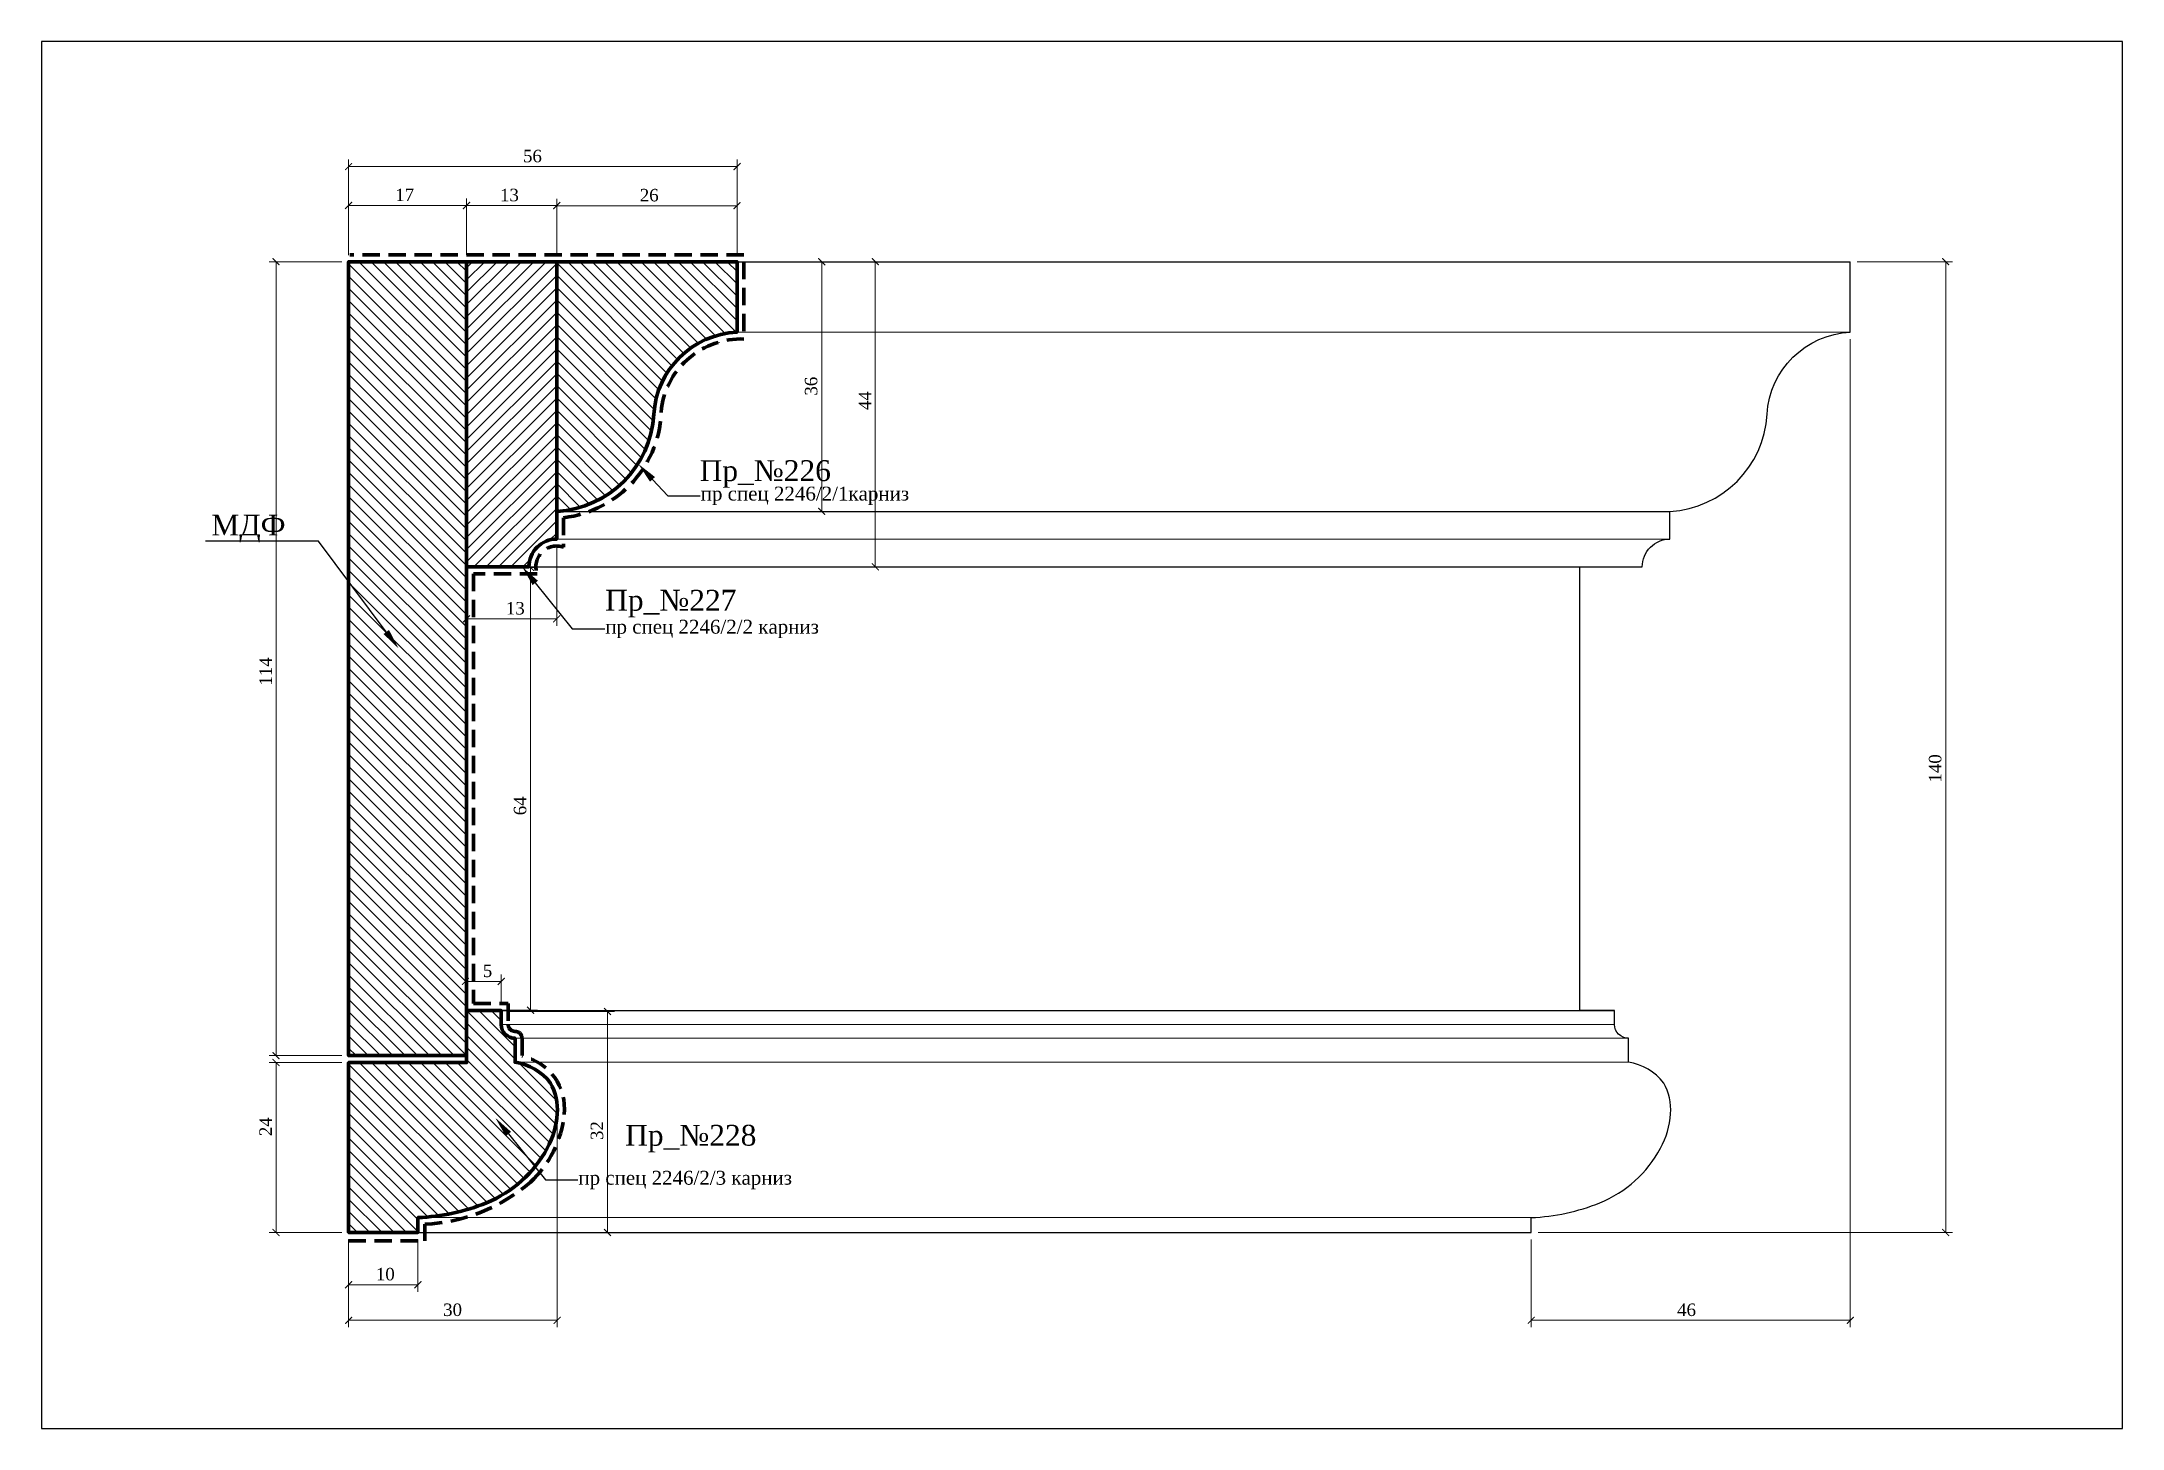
# Model space of a CAD drawing. Header units: millimetres. Extents: x 308950 to 309250, y -100011 to -99811.
import ezdxf
from ezdxf import colors
from ezdxf.entities.mleader import LeaderData, LeaderLine
from ezdxf.math import Vec2, Vec3

# ---------------------------------------------------------------- set-up
doc = ezdxf.new("R2010")
doc.units = ezdxf.units.MM
doc.header["$MEASUREMENT"] = 0
doc.linetypes.add('HIDDEN', pattern=[0.375, 0.25, -0.125])
doc.layers.add('Outside panel', color=7, linetype='Continuous', lineweight=18, true_color=0x7f5e57)
doc.layers.add('линия 50', color=1, linetype='Continuous', lineweight=140)
doc.layers.add('размеры в модели', color=7, linetype='Continuous')
doc.styles.add('ELECT', font='times.ttf')
doc.styles.get("Standard").update_dxf_attribs({"font": 'times.ttf'})
doc.dimstyles.new('M_1', dxfattribs={"dimtxt": 1.8, "dimasz": 1, "dimexe": 1, "dimexo": 1, "dimgap": 0.6, "dimtad": 1, "dimdec": 0, "dimdsep": 46, "dimtxsty": 'Standard', "dimblk": 'ARCHTICK', "dimcen": -5, "dimclrd": 7, "dimclre": 7, "dimclrt": 7, "dimadec": 0, "dimazin": 0, "dimtfac": 1, "dimtdec": 0, "dimtmove": 0, "dimatfit": 3, "dimfxl": 1, "dimtolj": 1, "dimtzin": 0, "dimlwd": 5, "dimlwe": 5, "dimarcsym": 0})

# ---------------------------------------------------------------- blocks, each defined once
blk = doc.blocks.new('_ArchTick')
at = {"color": 0, "linetype": 'ByBlock', "const_width": 0.15}
blk.add_lwpolyline([(-0.5, -0.5), (0.5, 0.5)], dxfattribs=at)
blk = doc.blocks.new('*D16')
at = {"color": 7, "lineweight": 5, "ltscale": 1000, "transparency": 16777216}
for p, q in [((309210.52, -99854.3), (309210.52, -99996.81)), ((309164.52, -99984.14), (309164.52, -99996.81)), ((309164.52, -99995.81), (309210.52, -99995.81))]:
    blk.add_line(p, q, dxfattribs=at)
at = {"layer": 'Defpoints', "color": 0, "ltscale": 1000, "transparency": 16777216}
for p in [(309210.52, -99853.3), (309164.52, -99983.14), (309210.52, -99995.81)]:
    blk.add_point(p, dxfattribs=at)
at = {"color": 7, "lineweight": 5, "ltscale": 1000, "transparency": 16777216, "rotation": 180}
blk.add_blockref('_ArchTick', (309164.52, -99995.81), dxfattribs=at)
at = {"color": 7, "lineweight": 5, "ltscale": 1000, "transparency": 16777216}
blk.add_blockref('_ArchTick', (309210.52, -99995.81), dxfattribs=at)
at = {"color": 7, "ltscale": 1000, "transparency": 16777216, "insert": (309186.91, -99994.3), "char_height": 1.8, "attachment_point": 5}
blk.add_mtext('\\A1;46', dxfattribs=at)
blk = doc.blocks.new('*D15')
at = {"color": 7, "lineweight": 5, "ltscale": 1000, "transparency": 16777216}
for p, q in [((309211.52, -99843.14), (309225.27, -99843.14)), ((309224.27, -99843.14), (309224.27, -99983.14)), ((309165.52, -99983.14), (309225.27, -99983.14))]:
    blk.add_line(p, q, dxfattribs=at)
at = {"layer": 'Defpoints', "color": 0, "ltscale": 1000, "transparency": 16777216}
for p in [(309210.52, -99843.14), (309164.52, -99983.14), (309224.27, -99983.14)]:
    blk.add_point(p, dxfattribs=at)
at = {"color": 7, "lineweight": 5, "ltscale": 1000, "transparency": 16777216}
for p, rotation in [((309224.27, -99843.14), 90), ((309224.27, -99983.14), 270)]:
    blk.add_blockref('_ArchTick', p, dxfattribs=dict(at, rotation=rotation))
at = {"color": 7, "ltscale": 1000, "transparency": 16777216, "insert": (309222.76, -99916.21), "char_height": 1.8, "attachment_point": 5, "rotation": 90}
blk.add_mtext('\\A1;140', dxfattribs=at)
blk = doc.blocks.new('*D14')
at = {"layer": 'Defpoints', "color": 0, "ltscale": 1000, "transparency": 16777216}
for p in [(309016.01, -99951.27), (309004.01, -99983.14), (309031.33, -99983.14)]:
    blk.add_point(p, dxfattribs=at)
at = {"layer": 'размеры в модели', "color": 7, "lineweight": 5, "ltscale": 1000, "transparency": 16777216}
for p, q in [((309017.01, -99951.27), (309032.33, -99951.27)), ((309031.33, -99951.27), (309031.33, -99983.14)), ((309005.01, -99983.14), (309032.33, -99983.14))]:
    blk.add_line(p, q, dxfattribs=at)
for p, rotation in [((309031.33, -99951.27), 90), ((309031.33, -99983.14), 270)]:
    blk.add_blockref('_ArchTick', p, dxfattribs=dict(at, rotation=rotation))
at = {"layer": 'размеры в модели', "color": 7, "ltscale": 1000, "transparency": 16777216, "insert": (309029.82, -99968.45), "char_height": 1.8, "attachment_point": 5, "rotation": 90}
blk.add_mtext('\\A1;32', dxfattribs=at)
blk = doc.blocks.new('*D13')
at = {"layer": 'Defpoints', "color": 0, "ltscale": 1000, "transparency": 16777216}
for p in [(309024.01, -99843.14), (309019.89, -99887.14), (309069.95, -99887.14)]:
    blk.add_point(p, dxfattribs=at)
at = {"layer": 'размеры в модели', "color": 7, "lineweight": 5, "ltscale": 1000, "transparency": 16777216}
for p, q in [((309025.01, -99843.14), (309070.95, -99843.14)), ((309069.95, -99843.14), (309069.95, -99887.14)), ((309020.89, -99887.14), (309070.95, -99887.14))]:
    blk.add_line(p, q, dxfattribs=at)
for p, rotation in [((309069.95, -99843.14), 90), ((309069.95, -99887.14), 270)]:
    blk.add_blockref('_ArchTick', p, dxfattribs=dict(at, rotation=rotation))
at = {"layer": 'размеры в модели', "color": 7, "ltscale": 1000, "transparency": 16777216, "insert": (309068.45, -99863.18), "char_height": 1.8, "attachment_point": 5, "rotation": 90}
blk.add_mtext('\\A1;44', dxfattribs=at)
blk = doc.blocks.new('*D12')
at = {"layer": 'Defpoints', "color": 0, "ltscale": 1000, "transparency": 16777216}
for p in [(309011.01, -99887.23), (309011.01, -99951.09), (309020.25, -99951.09)]:
    blk.add_point(p, dxfattribs=at)
at = {"layer": 'размеры в модели', "color": 7, "lineweight": 5, "ltscale": 1000, "transparency": 16777216}
for p, q in [((309012.01, -99887.23), (309021.25, -99887.23)), ((309020.25, -99887.23), (309020.25, -99951.09)), ((309012.01, -99951.09), (309021.25, -99951.09))]:
    blk.add_line(p, q, dxfattribs=at)
for p, rotation in [((309020.25, -99887.23), 90), ((309020.25, -99951.09), 270)]:
    blk.add_blockref('_ArchTick', p, dxfattribs=dict(at, rotation=rotation))
at = {"layer": 'размеры в модели', "color": 7, "ltscale": 1000, "transparency": 16777216, "insert": (309018.74, -99921.61), "char_height": 1.8, "attachment_point": 5, "rotation": 90}
blk.add_mtext('\\A1;64', dxfattribs=at)
blk = doc.blocks.new('*D11')
at = {"layer": 'Defpoints', "color": 0, "ltscale": 1000, "transparency": 16777216}
for p in [(309050.01, -99829.42), (308994.01, -99843.21), (309050.01, -99843.21)]:
    blk.add_point(p, dxfattribs=at)
at = {"layer": 'размеры в модели', "color": 7, "lineweight": 5, "ltscale": 1000, "transparency": 16777216}
for p, q in [((308994.01, -99842.21), (308994.01, -99828.42)), ((308994.01, -99829.42), (309050.01, -99829.42)), ((309050.01, -99842.21), (309050.01, -99828.42))]:
    blk.add_line(p, q, dxfattribs=at)
at = {"layer": 'размеры в модели', "color": 7, "lineweight": 5, "ltscale": 1000, "transparency": 16777216, "rotation": 180}
blk.add_blockref('_ArchTick', (308994.01, -99829.42), dxfattribs=at)
at = {"layer": 'размеры в модели', "color": 7, "lineweight": 5, "ltscale": 1000, "transparency": 16777216}
blk.add_blockref('_ArchTick', (309050.01, -99829.42), dxfattribs=at)
at = {"layer": 'размеры в модели', "color": 7, "ltscale": 1000, "transparency": 16777216, "insert": (309020.51, -99827.91), "char_height": 1.8, "attachment_point": 5}
blk.add_mtext('\\A1;56', dxfattribs=at)
blk = doc.blocks.new('*D10')
at = {"layer": 'Defpoints', "color": 0, "ltscale": 1000, "transparency": 16777216}
for p in [(309050.01, -99843.14), (309062.22, -99843.14), (309024.01, -99879.14)]:
    blk.add_point(p, dxfattribs=at)
at = {"layer": 'размеры в модели', "color": 7, "lineweight": 5, "ltscale": 1000, "transparency": 16777216}
for p, q in [((309051.01, -99843.14), (309063.22, -99843.14)), ((309062.22, -99879.14), (309062.22, -99843.14)), ((309025.01, -99879.14), (309063.22, -99879.14))]:
    blk.add_line(p, q, dxfattribs=at)
for p, rotation in [((309062.22, -99843.14), 90), ((309062.22, -99879.14), 270)]:
    blk.add_blockref('_ArchTick', p, dxfattribs=dict(at, rotation=rotation))
at = {"layer": 'размеры в модели', "color": 7, "ltscale": 1000, "transparency": 16777216, "insert": (309060.7, -99861.09), "char_height": 1.8, "attachment_point": 5, "rotation": 90}
blk.add_mtext('\\A1;36', dxfattribs=at)
blk = doc.blocks.new('*D9')
at = {"layer": 'Defpoints', "color": 0, "ltscale": 1000, "transparency": 16777216}
for p in [(309024.01, -99883.14), (309011.01, -99887.14), (309024.01, -99894.64)]:
    blk.add_point(p, dxfattribs=at)
at = {"layer": 'размеры в модели', "color": 7, "lineweight": 5, "ltscale": 1000, "transparency": 16777216}
for p, q in [((309024.01, -99884.14), (309024.01, -99895.64)), ((309011.01, -99888.14), (309011.01, -99895.64)), ((309011.01, -99894.64), (309024.01, -99894.64))]:
    blk.add_line(p, q, dxfattribs=at)
at = {"layer": 'размеры в модели', "color": 7, "lineweight": 5, "ltscale": 1000, "transparency": 16777216, "rotation": 180}
blk.add_blockref('_ArchTick', (309011.01, -99894.64), dxfattribs=at)
at = {"layer": 'размеры в модели', "color": 7, "lineweight": 5, "ltscale": 1000, "transparency": 16777216}
blk.add_blockref('_ArchTick', (309024.01, -99894.64), dxfattribs=at)
at = {"layer": 'размеры в модели', "color": 7, "ltscale": 1000, "transparency": 16777216, "insert": (309018.04, -99893.13), "char_height": 1.8, "attachment_point": 5}
blk.add_mtext('\\A1;13', dxfattribs=at)
blk = doc.blocks.new('*D8')
at = {"layer": 'Defpoints', "color": 0, "ltscale": 1000, "transparency": 16777216}
for p in [(309016.01, -99946.93), (309010.85, -99951.27), (309016.01, -99951.27)]:
    blk.add_point(p, dxfattribs=at)
at = {"layer": 'размеры в модели', "color": 7, "lineweight": 5, "ltscale": 1000, "transparency": 16777216}
for p, q in [((309010.85, -99950.27), (309010.85, -99945.93)), ((309010.85, -99946.93), (309016.01, -99946.93)), ((309016.01, -99950.27), (309016.01, -99945.93))]:
    blk.add_line(p, q, dxfattribs=at)
at = {"layer": 'размеры в модели', "color": 7, "lineweight": 5, "ltscale": 1000, "transparency": 16777216, "rotation": 180}
blk.add_blockref('_ArchTick', (309010.85, -99946.93), dxfattribs=at)
at = {"layer": 'размеры в модели', "color": 7, "lineweight": 5, "ltscale": 1000, "transparency": 16777216}
blk.add_blockref('_ArchTick', (309016.01, -99946.93), dxfattribs=at)
at = {"layer": 'размеры в модели', "color": 7, "ltscale": 1000, "transparency": 16777216, "insert": (309014.04, -99945.42), "char_height": 1.8, "attachment_point": 5}
blk.add_mtext('\\A1;5', dxfattribs=at)
blk = doc.blocks.new('*D7')
at = {"layer": 'Defpoints', "color": 0, "ltscale": 1000, "transparency": 16777216}
for p in [(309024.08, -99964.76), (308994.01, -99983.14), (309024.08, -99995.81)]:
    blk.add_point(p, dxfattribs=at)
at = {"layer": 'размеры в модели', "color": 7, "lineweight": 5, "ltscale": 1000, "transparency": 16777216}
for p, q in [((309024.08, -99965.76), (309024.08, -99996.81)), ((308994.01, -99984.14), (308994.01, -99996.81)), ((308994.01, -99995.81), (309024.08, -99995.81))]:
    blk.add_line(p, q, dxfattribs=at)
at = {"layer": 'размеры в модели', "color": 7, "lineweight": 5, "ltscale": 1000, "transparency": 16777216, "rotation": 180}
blk.add_blockref('_ArchTick', (308994.01, -99995.81), dxfattribs=at)
at = {"layer": 'размеры в модели', "color": 7, "lineweight": 5, "ltscale": 1000, "transparency": 16777216}
blk.add_blockref('_ArchTick', (309024.08, -99995.81), dxfattribs=at)
at = {"layer": 'размеры в модели', "color": 7, "ltscale": 1000, "transparency": 16777216, "insert": (309009, -99994.3), "char_height": 1.8, "attachment_point": 5}
blk.add_mtext('\\A1;30', dxfattribs=at)
blk = doc.blocks.new('*D6')
at = {"layer": 'Defpoints', "color": 0, "ltscale": 1000, "transparency": 16777216}
for p in [(308994.01, -99983.14), (309004.01, -99983.14), (309004.01, -99990.68)]:
    blk.add_point(p, dxfattribs=at)
at = {"layer": 'размеры в модели', "color": 7, "lineweight": 5, "ltscale": 1000, "transparency": 16777216}
for p, q in [((308994.01, -99984.14), (308994.01, -99991.68)), ((309004.01, -99984.14), (309004.01, -99991.68)), ((308994.01, -99990.68), (309004.01, -99990.68))]:
    blk.add_line(p, q, dxfattribs=at)
at = {"layer": 'размеры в модели', "color": 7, "lineweight": 5, "ltscale": 1000, "transparency": 16777216, "rotation": 180}
blk.add_blockref('_ArchTick', (308994.01, -99990.68), dxfattribs=at)
at = {"layer": 'размеры в модели', "color": 7, "lineweight": 5, "ltscale": 1000, "transparency": 16777216}
blk.add_blockref('_ArchTick', (309004.01, -99990.68), dxfattribs=at)
at = {"layer": 'размеры в модели', "color": 7, "ltscale": 1000, "transparency": 16777216, "insert": (308999.3, -99989.16), "char_height": 1.8, "attachment_point": 5}
blk.add_mtext('\\A1;10', dxfattribs=at)
blk = doc.blocks.new('*D5')
at = {"layer": 'Defpoints', "color": 0, "ltscale": 1000, "transparency": 16777216}
for p in [(308994.01, -99958.64), (308983.54, -99983.14), (308994.01, -99983.14)]:
    blk.add_point(p, dxfattribs=at)
at = {"layer": 'размеры в модели', "color": 7, "lineweight": 5, "ltscale": 1000, "transparency": 16777216}
for p, q in [((308993.01, -99958.64), (308982.54, -99958.64)), ((308983.54, -99958.64), (308983.54, -99983.14)), ((308993.01, -99983.14), (308982.54, -99983.14))]:
    blk.add_line(p, q, dxfattribs=at)
for p, rotation in [((308983.54, -99958.64), 90), ((308983.54, -99983.14), 270)]:
    blk.add_blockref('_ArchTick', p, dxfattribs=dict(at, rotation=rotation))
at = {"layer": 'размеры в модели', "color": 7, "ltscale": 1000, "transparency": 16777216, "insert": (308982.04, -99967.89), "char_height": 1.8, "attachment_point": 5, "rotation": 90}
blk.add_mtext('\\A1;24', dxfattribs=at)
blk = doc.blocks.new('*D4')
at = {"layer": 'Defpoints', "color": 0, "ltscale": 1000, "transparency": 16777216}
for p in [(308994.01, -99843.14), (308983.54, -99957.64), (308994.01, -99957.64)]:
    blk.add_point(p, dxfattribs=at)
at = {"layer": 'размеры в модели', "color": 7, "lineweight": 5, "ltscale": 1000, "transparency": 16777216}
for p, q in [((308993.01, -99843.14), (308982.54, -99843.14)), ((308983.54, -99843.14), (308983.54, -99957.64)), ((308993.01, -99957.64), (308982.54, -99957.64))]:
    blk.add_line(p, q, dxfattribs=at)
for p, rotation in [((308983.54, -99843.14), 90), ((308983.54, -99957.64), 270)]:
    blk.add_blockref('_ArchTick', p, dxfattribs=dict(at, rotation=rotation))
at = {"layer": 'размеры в модели', "color": 7, "ltscale": 1000, "transparency": 16777216, "insert": (308982.04, -99902.23), "char_height": 1.8, "attachment_point": 5, "rotation": 90}
blk.add_mtext('\\A1;114', dxfattribs=at)
blk = doc.blocks.new('*D3')
at = {"layer": 'Defpoints', "color": 0, "ltscale": 1000, "transparency": 16777216}
for p in [(309050.01, -99835.06), (309024.01, -99843.14), (309050.01, -99843.14)]:
    blk.add_point(p, dxfattribs=at)
at = {"layer": 'размеры в модели', "color": 7, "lineweight": 5, "ltscale": 1000, "transparency": 16777216}
for p, q in [((309024.01, -99842.14), (309024.01, -99834.06)), ((309024.01, -99835.06), (309050.01, -99835.06)), ((309050.01, -99842.14), (309050.01, -99834.06))]:
    blk.add_line(p, q, dxfattribs=at)
at = {"layer": 'размеры в модели', "color": 7, "lineweight": 5, "ltscale": 1000, "transparency": 16777216, "rotation": 180}
blk.add_blockref('_ArchTick', (309024.01, -99835.06), dxfattribs=at)
at = {"layer": 'размеры в модели', "color": 7, "lineweight": 5, "ltscale": 1000, "transparency": 16777216}
blk.add_blockref('_ArchTick', (309050.01, -99835.06), dxfattribs=at)
at = {"layer": 'размеры в модели', "color": 7, "ltscale": 1000, "transparency": 16777216, "insert": (309037.35, -99833.55), "char_height": 1.8, "attachment_point": 5}
blk.add_mtext('\\A1;26', dxfattribs=at)
blk = doc.blocks.new('*D2')
at = {"layer": 'Defpoints', "color": 0, "ltscale": 1000, "transparency": 16777216}
for p in [(309024.01, -99835.05), (309011.01, -99843.14), (309024.01, -99843.14)]:
    blk.add_point(p, dxfattribs=at)
at = {"layer": 'размеры в модели', "color": 7, "lineweight": 5, "ltscale": 1000, "transparency": 16777216}
for p, q in [((309011.01, -99842.14), (309011.01, -99834.05)), ((309011.01, -99835.05), (309024.01, -99835.05)), ((309024.01, -99842.14), (309024.01, -99834.05))]:
    blk.add_line(p, q, dxfattribs=at)
at = {"layer": 'размеры в модели', "color": 7, "lineweight": 5, "ltscale": 1000, "transparency": 16777216, "rotation": 180}
blk.add_blockref('_ArchTick', (309011.01, -99835.05), dxfattribs=at)
at = {"layer": 'размеры в модели', "color": 7, "lineweight": 5, "ltscale": 1000, "transparency": 16777216}
blk.add_blockref('_ArchTick', (309024.01, -99835.05), dxfattribs=at)
at = {"layer": 'размеры в модели', "color": 7, "ltscale": 1000, "transparency": 16777216, "insert": (309017.2, -99833.53), "char_height": 1.8, "attachment_point": 5}
blk.add_mtext('\\A1;13', dxfattribs=at)
blk = doc.blocks.new('*D1')
at = {"layer": 'Defpoints', "color": 0, "ltscale": 1000, "transparency": 16777216}
for p in [(309011.01, -99835.02), (308994.01, -99843.17), (309011.01, -99843.14)]:
    blk.add_point(p, dxfattribs=at)
at = {"layer": 'размеры в модели', "color": 7, "lineweight": 5, "ltscale": 1000, "transparency": 16777216}
for p, q in [((308994.01, -99842.17), (308994.01, -99834.02)), ((308994.01, -99835.02), (309011.01, -99835.02)), ((309011.01, -99842.14), (309011.01, -99834.02))]:
    blk.add_line(p, q, dxfattribs=at)
at = {"layer": 'размеры в модели', "color": 7, "lineweight": 5, "ltscale": 1000, "transparency": 16777216, "rotation": 180}
blk.add_blockref('_ArchTick', (308994.01, -99835.02), dxfattribs=at)
at = {"layer": 'размеры в модели', "color": 7, "lineweight": 5, "ltscale": 1000, "transparency": 16777216}
blk.add_blockref('_ArchTick', (309011.01, -99835.02), dxfattribs=at)
at = {"layer": 'размеры в модели', "color": 7, "ltscale": 1000, "transparency": 16777216, "insert": (309002.09, -99833.5), "char_height": 1.8, "attachment_point": 5}
blk.add_mtext('\\A1;17', dxfattribs=at)

msp = doc.modelspace()

# ---------------------------------------------------------------- hatches: boundary and pattern name
at = {"layer": 'Outside panel', "ltscale": 1000}
h = msp.add_hatch(dxfattribs=at)
h.set_pattern_fill('ANSI31', color=5, scale=10, angle=90)
h.set_pattern_definition([(135, (-288.0318, -8169.9702), (-0.8838834765, -0.8838834765), [])])
h.paths.add_polyline_path([(309011.01, -99843.14), (308994.01, -99843.14), (308994.01, -99957.64), (309011.01, -99957.64)])
h = msp.add_hatch(dxfattribs=at)
h.set_pattern_fill('ANSI31', color=256, scale=10)
h.set_pattern_definition([(45, (-275.3732, -2563.4374), (-0.8838834765, 0.8838834765), [])])
h.paths.add_polyline_path([(309024.01, -99843.14), (309011.01, -99843.14), (309011.01, -99887.14), (309020.01, -99887.14, -0.414213), (309024.01, -99883.14)])
h = msp.add_hatch(dxfattribs=at)
h.set_pattern_fill('ANSI31', color=256, scale=10, angle=90)
h.set_pattern_definition([(135, (-386.144, -2563.4374), (-0.8838834765, -0.8838834765), [])])
h.paths.add_polyline_path([(309050.01, -99843.14), (309024.01, -99843.14), (309024.01, -99879.14, 0.3807), (309038.01, -99865.21, -0.384532), (309050.01, -99853.3)])
h = msp.add_hatch(dxfattribs=at)
h.set_pattern_fill('ANSI31', color=256, scale=10, angle=90)
h.set_pattern_definition([(135, (-275.3732, -2563.4374), (-0.8838834765, -0.8838834765), [])])
h.paths.add_polyline_path([(309018.01, -99958.6), (309018.01, -99957.14), (309018.01, -99955.14, -0.414214), (309016.01, -99953.14), (309016.01, -99951.14), (309011.01, -99951.14), (309011.01, -99958.64), (308994.01, -99958.64), (308994.01, -99983.14), (309004.01, -99983.14), (309004.01, -99980.99, 0.086288), (309013.89, -99978.87, 0.174618), (309022.65, -99970.98, 0.10956), (309024.1, -99965.88, 0.141394), (309023.11, -99961.59, 0.198891)])

# ---------------------------------------------------------------- linework, layer by layer
at = {"color": 7}
for p, q in [((309050.01, -99843.14), (309210.52, -99843.14)), ((309024.01, -99879.14), (309184.52, -99879.14)), ((309019.89, -99887.14), (309180.52, -99887.14)), ((309011.01, -99951.14), (309176.52, -99951.14)), ((309004.01, -99983.14), (309164.52, -99983.14))]:
    msp.add_line(p, q, dxfattribs=at)
at = {"linetype": 'Continuous', "lineweight": 15}
for p, q in [((309050.01, -99853.3), (309210.52, -99853.3)), ((309024.01, -99883.14), (309184.52, -99883.14)), ((309016.01, -99953.14), (309176.52, -99953.14)), ((309018.01, -99955.14), (309178.52, -99955.14)), ((309018.01, -99958.6), (309178.52, -99958.6)), ((309004.01, -99980.99), (309164.52, -99980.99))]:
    msp.add_line(p, q, dxfattribs=at)
at = {"color": 6, "ltscale": 1000}
msp.add_lwpolyline([(308949.75, -100011.4), (309249.75, -100011.4), (309249.75, -99811.4), (308949.75, -99811.4)], close=True, dxfattribs=at)
at = {"color": 7}
msp.add_lwpolyline([(309164.52, -99983.14), (309164.52, -99980.99, 0.086288), (309174.4, -99978.87, 0.174618), (309183.16, -99970.98, 0.106846), (309184.6, -99966.01, 0.145619), (309183.62, -99961.59, 0.198891), (309178.52, -99958.6), (309178.52, -99957.14), (309178.52, -99955.14, -0.414214), (309176.52, -99953.14), (309176.52, -99951.14), (309171.52, -99951.14), (309171.52, -99887.14), (309171.52, -99887.14), (309180.52, -99887.14, -0.414214), (309184.52, -99883.14), (309184.52, -99879.14), (309184.52, -99879.14, -0.000001), (309184.52, -99879.14), (309184.52, -99879.14, 0.382031), (309198.52, -99865.14, -0.382963), (309210.52, -99853.3), (309210.52, -99843.14)], format="xyb", dxfattribs=at)
at = {"layer": 'линия 50', "color": 1, "linetype": 'HIDDEN', "ltscale": 10, "true_color": 0xff0909}
for p, q in [((309051.01, -99842.14), (308994.17, -99842.14)), ((308994.01, -99984.36), (309005.01, -99984.36))]:
    msp.add_line(p, q, dxfattribs=at)
at = {"layer": 'линия 50', "color": 7}
msp.add_lwpolyline([(309011.01, -99957.64), (308994.01, -99957.64), (308994.01, -99843.14), (309011.01, -99843.14)], close=True, dxfattribs=at)
at = {"layer": 'линия 50', "color": 1, "linetype": 'HIDDEN', "ltscale": 10, "true_color": 0xff0909}
msp.add_lwpolyline([(309051.01, -99843.14), (309051.01, -99854.29, 0.381983), (309039.11, -99864.22, -0.379379), (309025.01, -99880.06), (309025.01, -99884.31, 0.630602), (309021.18, -99888.14), (309012.01, -99888.14), (309012.01, -99950.14), (309017.01, -99950.14), (309017.01, -99953.14, 0.414214), (309018.01, -99954.14, -0.414214), (309019.01, -99955.14), (309019.01, -99957.73, -0.38778), (309025.08, -99966.12, -0.183088), (309020.22, -99975.87, -0.168243), (309005.01, -99981.96), (309005.01, -99984.36)], format="xyb", dxfattribs=at)
at = {"layer": 'линия 50', "color": 7}
msp.add_lwpolyline([(309024.01, -99883.14), (309024.01, -99843.14), (309011.01, -99843.14), (309011.01, -99887.14), (309020.01, -99887.14, -0.414214), (309024.01, -99883.14), (309024.01, -99879.14)], format="xyb", dxfattribs=at)
for points in [[(309024.01, -99843.14), (309024.01, -99879.14, -0.000001), (309024.01, -99879.14), (309024.01, -99879.14, 0.382031), (309038.01, -99865.14, -0.382963), (309050.01, -99853.3), (309050.01, -99843.14)], [(309011.01, -99951.14), (309011.01, -99958.64), (308994.01, -99958.64), (308994.01, -99983.14), (309004.01, -99983.14), (309004.01, -99980.99, 0.086288), (309013.89, -99978.87, 0.174618), (309022.65, -99970.98, 0.106846), (309024.09, -99966.01, 0.145619), (309023.11, -99961.59, 0.198891), (309018.01, -99958.6), (309018.01, -99957.14), (309018.01, -99955.14, -0.414214), (309016.01, -99953.14), (309016.01, -99951.14)]]:
    msp.add_lwpolyline(points, format="xyb", close=True, dxfattribs=at)

# ---------------------------------------------------------------- texts
at = {"color": 5, "ltscale": 1000, "style": 'ELECT'}
for s, p in [('Пр_№226', (309044.62, -99874.77)), ('Пр_№227', (309031, -99893.46)), ('Пр_№228', (309033.88, -99970.62))]:
    msp.add_text(s, height=3, dxfattribs=at).set_placement(p)

# ---------------------------------------------------------------- dimensions: what is measured, and where the dimension line sits
at = {"color": 5, "ltscale": 1000}
dim = msp.add_linear_dim(base=(309224.27, -99983.14), p1=(309210.52, -99843.14), p2=(309164.52, -99983.14), angle=90, dimstyle='M_1', dxfattribs=at)
dim.commit()
dim.dimension.update_dxf_attribs({"geometry": '*D15', "text_midpoint": (309224.27, -99916.21), "dimtype": 128})
at = {"color": 7, "ltscale": 1000}
dim = msp.add_linear_dim(base=(309210.52, -99995.81), p1=(309164.52, -99983.14), p2=(309210.52, -99853.3), dimstyle='M_1', dxfattribs=at)
dim.commit()
dim.dimension.update_dxf_attribs({"geometry": '*D16', "text_midpoint": (309186.91, -99995.81), "dimtype": 128})
at = {"layer": 'размеры в модели', "color": 5, "ltscale": 1000}
for base, p1, p2, picture, middle in [((309050.01, -99829.42), (308994.01, -99843.21), (309050.01, -99843.21), '*D11', (309020.51, -99829.42)), ((309011.01, -99835.02), (308994.01, -99843.17), (309011.01, -99843.14), '*D1', (309002.09, -99835.02)), ((309024.01, -99835.05), (309011.01, -99843.14), (309024.01, -99843.14), '*D2', (309017.2, -99835.05)), ((309050.01, -99835.06), (309024.01, -99843.14), (309050.01, -99843.14), '*D3', (309037.35, -99835.06)), ((309024.01, -99894.64), (309011.01, -99887.14), (309024.01, -99883.14), '*D9', (309018.04, -99894.64)), ((309016.01, -99946.93), (309010.85, -99951.27), (309016.01, -99951.27), '*D8', (309014.04, -99946.93)), ((309024.08, -99995.81), (308994.01, -99983.14), (309024.08, -99964.76), '*D7', (309009, -99995.81)), ((309004.01, -99990.68), (308994.01, -99983.14), (309004.01, -99983.14), '*D6', (308999.3, -99990.68))]:
    dim = msp.add_linear_dim(base=base, p1=p1, p2=p2, dimstyle='M_1', dxfattribs=at)
    dim.commit()
    dim.dimension.update_dxf_attribs({"geometry": picture, "text_midpoint": middle, "dimtype": 128})
for base, p1, p2, picture, middle in [((308983.53921, -99957.64152), (308994.0099, -99843.14153), (308994.0099, -99957.64152), '*D4', (308983.53921, -99902.23281)), ((309069.95, -99887.14), (309024.01, -99843.14), (309019.89, -99887.14), '*D13', (309069.95, -99863.18)), ((309062.22, -99843.14), (309024.01, -99879.14), (309050.01, -99843.14), '*D10', (309062.22, -99861.09)), ((309020.25, -99951.09), (309011.01, -99887.23), (309011.01, -99951.09), '*D12', (309020.25, -99921.61)), ((309031.33, -99983.14), (309016.01, -99951.27), (309004.01, -99983.14), '*D14', (309031.33, -99968.45)), ((308983.5364603, -99983.1415397), (308994.0099595, -99958.6415398), (308994.0099711, -99983.1415397), '*D5', (308983.5364603, -99967.8896981))]:
    dim = msp.add_linear_dim(base=base, p1=p1, p2=p2, angle=90, dimstyle='M_1', dxfattribs=at)
    dim.commit()
    dim.dimension.update_dxf_attribs({"geometry": picture, "text_midpoint": middle, "dimtype": 128})

# ---------------------------------------------------------------- leaders
at = {"layer": 'размеры в модели', "color": 7, "ltscale": 1000}
ml = msp.add_multileader_mtext('Standard', dxfattribs=at)
ml.set_content('\\A1;пр спец 2246/2/1карниз', color=7)
ml.set_leader_properties()
ml.build(insert=Vec2(0, 0))
ml.multileader.update_dxf_attribs({"text_right_attachment_type": 6, "dogleg_length": 0.36, "arrow_head_size": 3})
ctx = ml.context
ctx.base_point, ctx.char_height, ctx.arrow_head_size, ctx.landing_gap_size, ctx.plane_origin = Vec3(309044.69, -99876.9), 2, 3, 0.09, Vec3(309014.68, -99898.84)
ctx.right_attachment = 6
notes = []
notes.append((ctx, [(1, (1, 1, 0), (309040.01, -99876.9), (1, 0), 4.68, [(0, [(309035.79, -99872.32)], 0, [])])]))
ctx.mtext.insert, ctx.mtext.flow_direction = Vec3(309044.78, -99875.58), 5
ml = msp.add_multileader_mtext('Standard', dxfattribs=at)
ml.set_content('\\A1;МДФ  ', color=7)
ml.set_leader_properties()
ml.build(insert=Vec2(0, 0))
ml.multileader.update_dxf_attribs({"text_right_attachment_type": 6, "dogleg_length": 0.36, "arrow_head_size": 3})
ctx = ml.context
ctx.base_point, ctx.char_height, ctx.arrow_head_size, ctx.landing_gap_size, ctx.plane_origin = Vec3(308974.6, -99881.54), 3, 3, 0.09, Vec3(308988.96, -99903.42)
ctx.right_attachment, ctx.text_align_type = 6, 2
notes.append((ctx, [(0, (1, 1, 0), (308989.68, -99883.46), (-1, 0), 4.68, [(0, [(309001.23, -99898.94)], 0, [])])]))
ctx.mtext.insert, ctx.mtext.alignment, ctx.mtext.flow_direction = Vec3(308984.91, -99879.62), 3, 5
ml = msp.add_multileader_mtext('Standard', dxfattribs=at)
ml.set_content('\\A1;пр спец 2246/2/2 карниз', color=7)
ml.set_leader_properties()
ml.build(insert=Vec2(0, 0))
ml.multileader.update_dxf_attribs({"text_right_attachment_type": 6, "dogleg_length": 0.36, "arrow_head_size": 3})
ctx = ml.context
ctx.base_point, ctx.char_height, ctx.arrow_head_size, ctx.landing_gap_size, ctx.plane_origin = Vec3(309030.93, -99896.1), 2, 3, 0.09, Vec3(309000.92, -99918.04)
ctx.right_attachment = 6
notes.append((ctx, [(1, (1, 1, 0), (309026.25, -99896.1), (1, 0), 4.68, [(0, [(309019.04, -99887.13)], 0, [])])]))
ctx.mtext.insert, ctx.mtext.flow_direction = Vec3(309031.02, -99894.78), 5
ml = msp.add_multileader_mtext('Standard', dxfattribs=at)
ml.set_content('\\A1;пр спец 2246/2/3 карниз', color=7)
ml.set_leader_properties()
ml.build(insert=Vec2(0, 0))
ml.multileader.update_dxf_attribs({"text_right_attachment_type": 6, "dogleg_length": 0.36, "arrow_head_size": 3})
ctx = ml.context
ctx.base_point, ctx.char_height, ctx.arrow_head_size, ctx.landing_gap_size, ctx.plane_origin = Vec3(309027.05, -99975.56), 2, 3, 0.09, Vec3(308997.04, -99997.5)
ctx.right_attachment = 6
notes.append((ctx, [(1, (1, 1, 0), (309022.38, -99975.56), (1, 0), 4.68, [(0, [(309015.16, -99966.6)], 0, [])])]))
ctx.mtext.insert, ctx.mtext.flow_direction = Vec3(309027.14, -99974.25), 5
for ctx, leaders in notes:
    for number, flags, end, landing, length, lines in leaders:
        leader = LeaderData()
        leader.index, (leader.has_last_leader_line, leader.has_dogleg_vector, leader.attachment_direction) = number, flags
        leader.last_leader_point, leader.dogleg_vector, leader.dogleg_length = Vec3(end), Vec3(landing), length
        for number, points, colour, breaks in lines:
            line = LeaderLine()
            line.index, line.vertices, line.color, line.breaks = number, Vec3.list(points), colors.encode_raw_color(colour), breaks
            leader.lines.append(line)
        ctx.leaders.append(leader)

doc.saveas('drawing.dxf')
